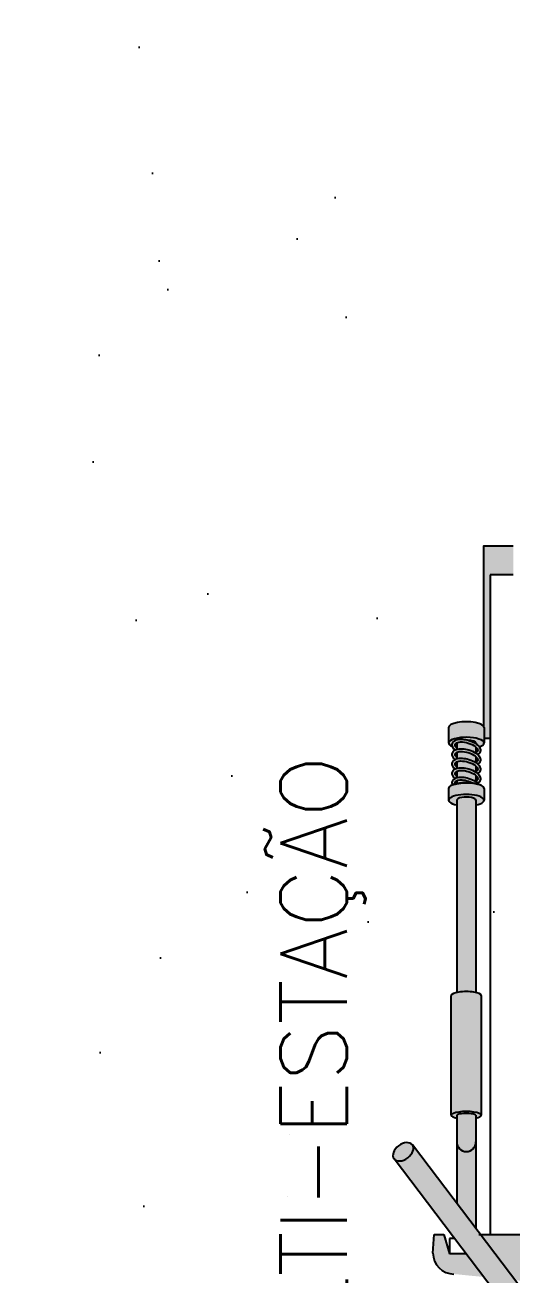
# Model space of a CAD drawing. Header units: inches. Extents: x -55 to 600, y -103 to 167.
# Drawn here: x 192.3 to 192.852, y -6.7 to -5.283 of the extents above; entities that cross this region are included whole.
import ezdxf

# ---------------------------------------------------------------- set-up
doc = ezdxf.new("R2010")
doc.units = ezdxf.units.IN
doc.header["$MEASUREMENT"] = 0
for name, color, linetype in [('AI-Hatch mob', 254, 'Continuous'), ('AI-Hatch piso', 252, 'Continuous'), ('AI-Mob', 2, 'Continuous'), ('AI-Texto acabamento', 1, 'Continuous')]:
    doc.layers.add(name, color=color, linetype=linetype)
doc.styles.add('RS50', font='romans.shx', dxfattribs={"height": 0.1})

# ---------------------------------------------------------------- blocks, each defined once
blk = doc.blocks.new('Multi-Estação')
at = {"layer": 'AI-Hatch mob', "true_color": 0xd3bf96}
h = blk.add_hatch(color=9, dxfattribs=at)
edge = h.paths.add_edge_path()
edge.add_ellipse((-1.3517, 0.4754), major_axis=(0.0079, -0.0104), ratio=0.65569, start_angle=180, end_angle=360, ccw=False)
edge.add_line((-1.3596, 0.4858), (-1.188, 0.616))
edge.add_ellipse((-1.18, 0.6056), major_axis=(0.0079, -0.0104), ratio=0.65569, start_angle=180, end_angle=360)
edge.add_line((-1.1721, 0.5951), (-1.3438, 0.4649))
at = {"layer": 'AI-Hatch mob'}
h = blk.add_hatch(color=254, dxfattribs=at)
edge = h.paths.add_edge_path()
edge.add_ellipse((-1.18, 0.6056), major_axis=(0.0079, -0.0104), ratio=0.65569, start_angle=0, end_angle=360, ccw=False)
at = {"layer": 'AI-Hatch mob', "true_color": 0xd3bf96}
h = blk.add_hatch(color=9, dxfattribs=at)
edge = h.paths.add_edge_path()
edge.add_ellipse((-1.18, 0.6056), major_axis=(0.0079, -0.0104), ratio=0.65569, start_angle=0, end_angle=360, ccw=False)
at = {"layer": 'AI-Hatch mob'}
h = blk.add_hatch(color=254, dxfattribs=at)
h.paths.add_polyline_path([(-1.2738, 0.057), (-1.3285, 0.057), (-1.3256, 0.0283), (-1.2738, -0.0111)])
h.paths.add_polyline_path([(-1.2949, -0.0649), (-1.2738, -0.0634), (-1.2738, -0.0524), (-1.2958, -0.0461), (-1.2958, -0.0272), (-1.322, -0.0073), (-1.3187, -0.0411, 0.414214)])
h.paths.add_polyline_path([(-1.3256, 0.4787), (-1.3285, 0.4499), (-1.2738, 0.4499), (-1.2738, 0.518)])
h.paths.add_polyline_path([(-1.322, 0.5143), (-1.2958, 0.5342), (-1.2958, 0.553), (-1.2738, 0.5594), (-1.2738, 0.5703), (-1.2949, 0.5718, 0.414214), (-1.3187, 0.548)])
at = {"layer": 'AI-Hatch mob', "true_color": 0xe1d8b7}
h = blk.add_hatch(color=254, dxfattribs=at)
edge = h.paths.add_edge_path()
edge.add_ellipse((-0.7811, 0.534), major_axis=(0, -0.0109), ratio=0.32002, start_angle=364.0111, end_angle=540, ccw=False)
edge.add_line((-0.7799, 0.5231), (-0.7809, 0.5231))
edge.add_ellipse((-0.7811, 0.534), major_axis=(0, -0.0109), ratio=0.32002, start_angle=355.9889, end_angle=364.0111, ccw=False)
edge.add_line((-0.7814, 0.5231), (-0.7865, 0.5231))
edge.add_ellipse((-0.7811, 0.534), major_axis=(0, -0.0201), ratio=0.320805, start_angle=302.7748, end_angle=597.1346)
edge.add_line((-0.7865, 0.5449), (-0.7801, 0.5449))
h = blk.add_hatch(color=254, dxfattribs=at)
edge = h.paths.add_edge_path()
edge.add_ellipse((-0.7678, 0.534), major_axis=(0, -0.0201), ratio=0.320805, start_angle=360, end_angle=404.0031)
edge.add_spline(control_points=[(-0.7633, 0.5196), (-0.7628, 0.5217), (-0.7622, 0.5239), (-0.7619, 0.526)], knot_values=[0.023701, 0.023701, 0.023701, 0.023701, 0.030343, 0.030343, 0.030343, 0.030343], degree=3, periodic=0)
edge.add_ellipse((-0.7678, 0.534), major_axis=(0, -0.0201), ratio=0.320805, start_angle=426.6543, end_angle=491.2013)
edge.add_spline(control_points=[(-0.7619, 0.526), (-0.7608, 0.5322), (-0.7611, 0.5387), (-0.7624, 0.5449)], knot_values=[0.004846, 0.004846, 0.004846, 0.004846, 0.023701, 0.023701, 0.023701, 0.023701], degree=3, periodic=0)
edge.add_spline(control_points=[(-0.7629, 0.5472), (-0.7631, 0.5479), (-0.7634, 0.5486), (-0.7636, 0.5493)], knot_values=[0.000269, 0.000269, 0.000269, 0.000269, 0.002447, 0.002447, 0.002447, 0.002447], degree=3, periodic=0)
edge.add_ellipse((-0.7678, 0.534), major_axis=(0, -0.0201), ratio=0.320805, start_angle=499.6356, end_angle=540)
edge.add_line((-0.7678, 0.5541), (-0.7811, 0.5541))
edge.add_ellipse((-0.7811, 0.534), major_axis=(0, -0.0201), ratio=0.320805, start_angle=360, end_angle=540, ccw=False)
edge.add_line((-0.7811, 0.5139), (-0.7678, 0.5139))
h = blk.add_hatch(color=254, dxfattribs=at)
edge = h.paths.add_edge_path()
edge.add_ellipse((-0.6986, -0.0271), major_axis=(0, 0.0201), ratio=0.320805, start_angle=-180, end_angle=-14.6547)
edge.add_ellipse((-0.6986, -0.0271), major_axis=(0, 0.0201), ratio=0.320805, start_angle=-14.6547, end_angle=0)
edge.add_line((-0.6986, -0.007), (-0.7162, -0.007))
edge.add_ellipse((-0.7162, -0.0271), major_axis=(0, 0.0201), ratio=0.320805, start_angle=-180, end_angle=0, ccw=False)
edge.add_line((-0.7162, -0.0471), (-0.6986, -0.0471))
edge = h.paths.add_edge_path()
edge.add_ellipse((-0.7678, -0.027), major_axis=(0, 0.0201), ratio=0.320805, start_angle=-180, end_angle=-136.1432)
edge.add_ellipse((-0.7678, -0.027), major_axis=(0, 0.0201), ratio=0.320805, start_angle=-136.1432, end_angle=-113.4549)
edge.add_ellipse((-0.7678, -0.027), major_axis=(0, 0.0201), ratio=0.320805, start_angle=-113.4549, end_angle=-57.2252)
edge.add_ellipse((-0.7678, -0.027), major_axis=(0, 0.0201), ratio=0.320805, start_angle=-57.2252, end_angle=-51.2269)
edge.add_ellipse((-0.7678, -0.027), major_axis=(0, 0.0201), ratio=0.320805, start_angle=-51.2269, end_angle=-39.3492)
edge.add_ellipse((-0.7678, -0.027), major_axis=(0, 0.0201), ratio=0.320805, start_angle=-39.3492, end_angle=0)
edge.add_line((-0.7678, -0.007), (-0.7811, -0.007))
edge.add_ellipse((-0.7811, -0.027), major_axis=(0, 0.0201), ratio=0.320805, start_angle=-180, end_angle=0, ccw=False)
edge.add_line((-0.7811, -0.0471), (-0.7678, -0.0471))
edge = h.paths.add_edge_path()
edge.add_ellipse((-0.6986, 0.534), major_axis=(0, -0.0201), ratio=0.320805, start_angle=360, end_angle=374.6547)
edge.add_ellipse((-0.6986, 0.534), major_axis=(0, -0.0201), ratio=0.320805, start_angle=374.6547, end_angle=540)
edge.add_line((-0.6986, 0.5541), (-0.7162, 0.5541))
edge.add_ellipse((-0.7162, 0.534), major_axis=(0, -0.0201), ratio=0.320805, start_angle=360, end_angle=540, ccw=False)
edge.add_line((-0.7162, 0.5139), (-0.6986, 0.5139))
h = blk.add_hatch(color=254, dxfattribs=at)
edge = h.paths.add_edge_path()
edge.add_ellipse((-0.7162, 0.534), major_axis=(0, -0.0201), ratio=0.320805, start_angle=360, end_angle=540)
edge.add_ellipse((-0.7162, 0.534), major_axis=(0, -0.0201), ratio=0.320805, start_angle=540, end_angle=578.7621)
edge.add_spline(control_points=[(-0.7203, 0.5497), (-0.7196, 0.5499), (-0.7189, 0.55), (-0.7177, 0.5499), (-0.7173, 0.5499), (-0.7169, 0.5497), (-0.7159, 0.5494), (-0.7149, 0.5488), (-0.7135, 0.5472), (-0.7131, 0.5463), (-0.712, 0.5434), (-0.7118, 0.5412), (-0.712, 0.5369), (-0.7123, 0.535), (-0.7128, 0.5331)], knot_values=[6.014335, 6.014335, 6.014335, 6.014335, 6.188072, 6.188072, 6.283185, 6.283185, 6.283185, 6.545081, 6.545081, 6.806977, 6.806977, 7.345879, 7.345879, 7.751954, 7.751954, 7.751954, 7.751954], degree=3, periodic=0)
edge.add_ellipse((-0.7162, 0.534), major_axis=(0, 0.0109), ratio=0.32002, start_angle=-177.164, end_angle=-94.9799, ccw=False)
edge.add_line((-0.7161, 0.5231), (-0.7169, 0.5231))
edge.add_spline(control_points=[(-0.7169, 0.5231), (-0.7179, 0.5217), (-0.719, 0.5204), (-0.7204, 0.5194), (-0.7205, 0.5194), (-0.7206, 0.5193)], knot_values=[8.523158, 8.523158, 8.523158, 8.523158, 8.931275, 8.931275, 8.966939, 8.966939, 8.966939, 8.966939], degree=3, periodic=0)
edge.add_ellipse((-0.7162, 0.534), major_axis=(0, -0.0201), ratio=0.320805, start_angle=317.228, end_angle=360)
h = blk.add_hatch(color=254, dxfattribs=at)
h.paths.add_polyline_path([(-1.1688, -0.0162, 1), (-1.1688, -0.0379), (-1.2384, -0.0379), (-1.267, -0.0162)])
h.paths.add_polyline_path([(-1.2384, 0.5449), (-1.267, 0.5231), (-1.1688, 0.5231, -1), (-1.1688, 0.5449)])
h = blk.add_hatch(color=254, dxfattribs=at)
edge = h.paths.add_edge_path()
edge.add_arc((-1.1688, -0.0271), 0.0109, 90, 270)
edge.add_line((-1.1688, -0.0379), (-1.1386, -0.0379))
edge.add_ellipse((-1.1386, -0.0271), major_axis=(0, 0.0109), ratio=0.196151, start_angle=180, end_angle=360)
edge.add_line((-1.1386, -0.0162), (-1.1688, -0.0162))
edge = h.paths.add_edge_path()
edge.add_ellipse((-1.1386, 0.534), major_axis=(0, -0.0109), ratio=0.196151, start_angle=0, end_angle=180)
edge.add_line((-1.1386, 0.5449), (-1.1688, 0.5449))
edge.add_arc((-1.1688, 0.534), 0.0109, 90, 269.3755)
edge.add_arc((-1.1688, 0.534), 0.0109, 269.3755, 270)
edge.add_line((-1.1688, 0.5231), (-1.1386, 0.5231))
h = blk.add_hatch(color=254, dxfattribs=at)
edge = h.paths.add_edge_path()
edge.add_ellipse((-1.1386, 0.534), major_axis=(0, 0.017), ratio=0.254291, start_angle=180, end_angle=360)
edge.add_ellipse((-1.1386, 0.534), major_axis=(0, 0.017), ratio=0.254291, start_angle=0, end_angle=50.2082)
edge.add_line((-1.1419, 0.5449), (-1.1386, 0.5449))
edge.add_ellipse((-1.1386, 0.534), major_axis=(0, 0.0109), ratio=0.196151, start_angle=180, end_angle=360, ccw=False)
edge.add_line((-1.1386, 0.5231), (-1.1419, 0.5231))
edge.add_ellipse((-1.1386, 0.534), major_axis=(0, 0.017), ratio=0.254291, start_angle=129.7918, end_angle=180)
h = blk.add_hatch(color=254, dxfattribs=at)
edge = h.paths.add_edge_path()
edge.add_ellipse((-1.0026, 0.534), major_axis=(0, 0.017), ratio=0.254291, start_angle=180, end_angle=230.2082)
edge.add_ellipse((-1.0026, 0.534), major_axis=(0, 0.017), ratio=0.254291, start_angle=230.2082, end_angle=309.7918)
edge.add_ellipse((-1.0026, 0.534), major_axis=(0, 0.017), ratio=0.254291, start_angle=309.7918, end_angle=360)
edge.add_line((-1.0026, 0.551), (-1.1386, 0.551))
edge.add_ellipse((-1.1386, 0.534), major_axis=(0, 0.017), ratio=0.254291, start_angle=180, end_angle=360, ccw=False)
edge.add_line((-1.1386, 0.517), (-1.0026, 0.517))
h = blk.add_hatch(color=254, dxfattribs=at)
edge = h.paths.add_edge_path()
edge.add_ellipse((-1.0026, 0.534), major_axis=(0, -0.017), ratio=0.254291, start_angle=50.2082, end_angle=129.7918, ccw=False)
edge.add_line((-0.9993, 0.5231), (-0.7809, 0.5231))
edge.add_ellipse((-0.7811, 0.534), major_axis=(0, -0.0109), ratio=0.32002, start_angle=364.0111, end_angle=540)
edge.add_line((-0.7811, 0.5449), (-0.9993, 0.5449))
at = {"layer": 'AI-Hatch mob', "true_color": 0xd3bf96}
h = blk.add_hatch(color=9, dxfattribs=at)
edge = h.paths.add_edge_path()
edge.add_spline(control_points=[(-0.76, 0.5231), (-0.76, 0.5232), (-0.76, 0.5232), (-0.7585, 0.5254), (-0.7572, 0.5282), (-0.7558, 0.5329), (-0.7555, 0.5347), (-0.7552, 0.5364)], knot_values=[7.514942, 7.514942, 7.514942, 7.514942, 7.520738, 7.520738, 8.153318, 8.153318, 8.523158, 8.523158, 8.523158, 8.523158], degree=3, periodic=0)
edge.add_spline(control_points=[(-0.7552, 0.5364), (-0.7551, 0.5372), (-0.7551, 0.538), (-0.7549, 0.541), (-0.7551, 0.543), (-0.7556, 0.5449)], knot_values=[6.849217, 6.849217, 6.849217, 6.849217, 7.01828, 7.01828, 7.514942, 7.514942, 7.514942, 7.514942], degree=3, periodic=0)
edge.add_spline(control_points=[(-0.7556, 0.5449), (-0.756, 0.546), (-0.7566, 0.5472), (-0.7574, 0.548)], knot_values=[0.027451, 0.027451, 0.027451, 0.027451, 0.03087, 0.03087, 0.03087, 0.03087], degree=3, periodic=0)
edge.add_spline(control_points=[(-0.7574, 0.548), (-0.7577, 0.5484), (-0.7581, 0.5488), (-0.7586, 0.5491)], knot_values=[6.407563, 6.407563, 6.407563, 6.407563, 6.539628, 6.539628, 6.539628, 6.539628], degree=3, periodic=0)
edge.add_spline(control_points=[(-0.7586, 0.5491), (-0.7587, 0.5491), (-0.7601, 0.5499), (-0.7619, 0.5497), (-0.7637, 0.5495)], knot_values=[0.03255, 0.03255, 0.03255, 0.03255, 0.032767, 0.037696, 0.037696, 0.037696, 0.037696], degree=3, periodic=0)
edge.add_spline(control_points=[(-0.7637, 0.5495), (-0.7637, 0.5495), (-0.7636, 0.5494), (-0.7636, 0.5493)], knot_values=[0, 0, 0, 0, 0.000269, 0.000269, 0.000269, 0.000269], degree=3, periodic=0)
edge.add_ellipse((-0.7678, 0.534), major_axis=(0, -0.0201), ratio=0.320805, start_angle=491.2013, end_angle=499.6356, ccw=False)
edge.add_spline(control_points=[(-0.7629, 0.5472), (-0.7629, 0.547), (-0.7628, 0.5468), (-0.7628, 0.5466)], knot_values=[0.002447, 0.002447, 0.002447, 0.002447, 0.003097, 0.003097, 0.003097, 0.003097], degree=3, periodic=0)
edge.add_ellipse((-0.7645, 0.534), major_axis=(0.0036, 0.0128), ratio=0.415572, start_angle=-25.4024, end_angle=18.4625, ccw=False)
edge.add_ellipse((-0.7645, 0.534), major_axis=(0.0036, 0.0128), ratio=0.415572, start_angle=-67.1825, end_angle=-25.4024, ccw=False)
edge.add_spline(control_points=[(-0.7582, 0.5376), (-0.7584, 0.5348), (-0.7591, 0.5325), (-0.7598, 0.5304)], knot_values=[0.005216, 0.005216, 0.005216, 0.005216, 0.012075, 0.012075, 0.012075, 0.012075], degree=3, periodic=0)
edge.add_ellipse((-0.7645, 0.534), major_axis=(0.0036, 0.0128), ratio=0.415572, start_angle=-121.3127, end_angle=-99.1972, ccw=False)
edge.add_ellipse((-0.7678, 0.534), major_axis=(0, -0.0201), ratio=0.320805, start_angle=404.0031, end_angle=426.6543, ccw=False)
edge.add_spline(control_points=[(-0.7633, 0.5196), (-0.7622, 0.5207), (-0.761, 0.5219), (-0.76, 0.5231)], knot_values=[0, 0, 0, 0, 0.004837, 0.004837, 0.004837, 0.004837], degree=3, periodic=0)
at = {"layer": 'AI-Hatch mob', "true_color": 0xe1d8b7}
h = blk.add_hatch(color=254, dxfattribs=at)
edge = h.paths.add_edge_path()
edge.add_spline(control_points=[(-0.7202, 0.5193), (-0.7201, 0.5194), (-0.72, 0.5194), (-0.7186, 0.5204), (-0.7175, 0.5217), (-0.7165, 0.5231)], knot_values=[8.523158, 8.523158, 8.523158, 8.523158, 8.558821, 8.558821, 8.966939, 8.966939, 8.966939, 8.966939], degree=3, periodic=0)
edge.add_spline(control_points=[(-0.7165, 0.5231), (-0.7165, 0.5232), (-0.7165, 0.5232), (-0.715, 0.5254), (-0.7137, 0.5282), (-0.7127, 0.5318), (-0.7125, 0.5324), (-0.7124, 0.5331)], knot_values=[7.751954, 7.751954, 7.751954, 7.751954, 7.75775, 7.75775, 8.39033, 8.39033, 8.523158, 8.523158, 8.523158, 8.523158], degree=3, periodic=0)
edge.add_spline(control_points=[(-0.7124, 0.5331), (-0.7119, 0.535), (-0.7116, 0.5369), (-0.7114, 0.5412), (-0.7116, 0.5434), (-0.7127, 0.5463), (-0.7131, 0.5472), (-0.7145, 0.5488), (-0.7155, 0.5494), (-0.7165, 0.5497), (-0.7169, 0.5499), (-0.7174, 0.5499), (-0.7185, 0.55), (-0.7192, 0.5499), (-0.7199, 0.5497)], knot_values=[6.014335, 6.014335, 6.014335, 6.014335, 6.420409, 6.420409, 6.959311, 6.959311, 7.221207, 7.221207, 7.483103, 7.483103, 7.483103, 7.578217, 7.578217, 7.751954, 7.751954, 7.751954, 7.751954], degree=3, periodic=0)
edge.add_spline(control_points=[(-0.7199, 0.5497), (-0.7204, 0.5495), (-0.7208, 0.5493), (-0.7222, 0.5485), (-0.7231, 0.5478), (-0.7238, 0.547)], knot_values=[5.59904, 5.59904, 5.59904, 5.59904, 5.730056, 5.730056, 6.014335, 6.014335, 6.014335, 6.014335], degree=3, periodic=0)
edge.add_spline(control_points=[(-0.7238, 0.547), (-0.7235, 0.5464), (-0.7233, 0.5459), (-0.7224, 0.5434), (-0.7222, 0.5412), (-0.7224, 0.5363), (-0.7229, 0.5337), (-0.7245, 0.5282), (-0.7258, 0.5254), (-0.7273, 0.5232), (-0.7273, 0.5232), (-0.7273, 0.5231)], knot_values=[6.654058, 6.654058, 6.654058, 6.654058, 6.806977, 6.806977, 7.345879, 7.345879, 7.884782, 7.884782, 8.517361, 8.517361, 8.523158, 8.523158, 8.523158, 8.523158], degree=3, periodic=0)
edge.add_line((-0.7273, 0.5231), (-0.7205, 0.5231))
edge.add_ellipse((-0.721, 0.534), major_axis=(0.0036, 0.0128), ratio=0.415572, start_angle=-146.3846, end_angle=-140.6521, ccw=False)
edge.add_ellipse((-0.721, 0.534), major_axis=(0.0036, 0.0128), ratio=0.415572, start_angle=-205.8873, end_angle=-146.3846, ccw=False)
edge.add_line((-0.7266, 0.5231), (-0.7273, 0.5231))
edge.add_spline(control_points=[(-0.7273, 0.5231), (-0.7278, 0.5224), (-0.7284, 0.5216), (-0.729, 0.521)], knot_values=[8.523158, 8.523158, 8.523158, 8.523158, 8.740843, 8.740843, 8.740843, 8.740843], degree=3, periodic=0)
edge.add_spline(control_points=[(-0.729, 0.521), (-0.7286, 0.5203), (-0.7281, 0.5197), (-0.7264, 0.5184), (-0.7248, 0.5179), (-0.7222, 0.5182), (-0.7212, 0.5186), (-0.7202, 0.5193)], knot_values=[8.966939, 8.966939, 8.966939, 8.966939, 9.166702, 9.166702, 9.499224, 9.499224, 9.796083, 9.796083, 9.796083, 9.796083], degree=3, periodic=0)
edge = h.paths.add_edge_path(flags=16)
edge.add_ellipse((-0.7158, 0.534), major_axis=(0, 0.0109), ratio=0.32002, start_angle=2.836, end_angle=4.0111)
edge.add_ellipse((-0.7158, 0.534), major_axis=(0, 0.0109), ratio=0.32002, start_angle=-2.836, end_angle=2.836)
edge.add_line((-0.716, 0.5449), (-0.716, 0.5449))
edge = h.paths.add_edge_path(flags=17)
edge.add_ellipse((-0.7158, 0.534), major_axis=(0, 0.0109), ratio=0.32002, start_angle=-177.164, end_angle=-94.9799)
edge.add_spline(control_points=[(-0.7124, 0.5331), (-0.7125, 0.5324), (-0.7127, 0.5318), (-0.7137, 0.5282), (-0.715, 0.5254), (-0.7165, 0.5232), (-0.7165, 0.5232), (-0.7165, 0.5231)], knot_values=[7.751954, 7.751954, 7.751954, 7.751954, 7.884782, 7.884782, 8.517361, 8.517361, 8.523158, 8.523158, 8.523158, 8.523158], degree=3, periodic=0)
edge.add_line((-0.7165, 0.5231), (-0.7157, 0.5231))
edge = h.paths.add_edge_path()
edge.add_ellipse((-0.7318, 0.534), major_axis=(0.0036, 0.0128), ratio=0.415572, start_angle=-140.6521, end_angle=-25.4024)
edge.add_line((-0.7262, 0.5449), (-0.7337, 0.5449))
edge.add_spline(control_points=[(-0.7337, 0.5449), (-0.7331, 0.543), (-0.733, 0.541), (-0.7332, 0.5363), (-0.7337, 0.5337), (-0.7353, 0.5282), (-0.7365, 0.5254), (-0.7381, 0.5232), (-0.7381, 0.5232), (-0.7381, 0.5231)], knot_values=[6.849217, 6.849217, 6.849217, 6.849217, 7.345879, 7.345879, 7.884782, 7.884782, 8.517361, 8.517361, 8.523158, 8.523158, 8.523158, 8.523158], degree=3, periodic=0)
edge.add_line((-0.7381, 0.5231), (-0.7312, 0.5231))
edge = h.paths.add_edge_path()
edge.add_ellipse((-0.7426, 0.534), major_axis=(0.0036, 0.0128), ratio=0.415572, start_angle=-140.6521, end_angle=-25.4024)
edge.add_line((-0.737, 0.5449), (-0.7445, 0.5449))
edge.add_spline(control_points=[(-0.7445, 0.5449), (-0.7439, 0.543), (-0.7437, 0.541), (-0.744, 0.5363), (-0.7444, 0.5337), (-0.7461, 0.5282), (-0.7473, 0.5254), (-0.7488, 0.5232), (-0.7489, 0.5232), (-0.7489, 0.5231)], knot_values=[6.849217, 6.849217, 6.849217, 6.849217, 7.345879, 7.345879, 7.884782, 7.884782, 8.517361, 8.517361, 8.523158, 8.523158, 8.523158, 8.523158], degree=3, periodic=0)
edge.add_line((-0.7489, 0.5231), (-0.742, 0.5231))
edge = h.paths.add_edge_path()
edge.add_ellipse((-0.7533, 0.534), major_axis=(0.0036, 0.0128), ratio=0.415572, start_angle=-140.6521, end_angle=-25.4024)
edge.add_line((-0.7478, 0.5449), (-0.7553, 0.5449))
edge.add_spline(control_points=[(-0.7553, 0.5449), (-0.7547, 0.543), (-0.7545, 0.541), (-0.7547, 0.5363), (-0.7552, 0.5337), (-0.7568, 0.5282), (-0.7581, 0.5254), (-0.7596, 0.5232), (-0.7596, 0.5232), (-0.7596, 0.5231)], knot_values=[6.849217, 6.849217, 6.849217, 6.849217, 7.345879, 7.345879, 7.884782, 7.884782, 8.517361, 8.517361, 8.523158, 8.523158, 8.523158, 8.523158], degree=3, periodic=0)
edge.add_line((-0.7596, 0.5231), (-0.7528, 0.5231))
edge = h.paths.add_edge_path()
edge.add_ellipse((-0.7641, 0.534), major_axis=(0.0036, 0.0128), ratio=0.415572, start_angle=-121.3603, end_angle=-25.4024)
edge.add_line((-0.7586, 0.5449), (-0.762, 0.5449))
edge.add_ellipse((-0.7674, 0.534), major_axis=(0, 0.0201), ratio=0.320805, start_angle=-113.4549, end_angle=-57.2252, ccw=False)
at = {"layer": 'AI-Hatch mob', "true_color": 0xd3bf96}
h = blk.add_hatch(color=9, dxfattribs=at)
edge = h.paths.add_edge_path()
edge.add_spline(control_points=[(-0.7493, 0.5231), (-0.7492, 0.5232), (-0.7492, 0.5232), (-0.7477, 0.5254), (-0.7465, 0.5282), (-0.7448, 0.5337), (-0.7444, 0.5363), (-0.7441, 0.541), (-0.7443, 0.543), (-0.7449, 0.5449)], knot_values=[6.849217, 6.849217, 6.849217, 6.849217, 6.855014, 6.855014, 7.487593, 7.487593, 8.026496, 8.026496, 8.523158, 8.523158, 8.523158, 8.523158], degree=3, periodic=0)
edge.add_spline(control_points=[(-0.7449, 0.5449), (-0.7449, 0.545), (-0.745, 0.5452), (-0.7452, 0.5459), (-0.7455, 0.5464), (-0.7458, 0.547)], knot_values=[6.654058, 6.654058, 6.654058, 6.654058, 6.696298, 6.696298, 6.849217, 6.849217, 6.849217, 6.849217], degree=3, periodic=0)
edge.add_spline(control_points=[(-0.7458, 0.547), (-0.746, 0.5473), (-0.7462, 0.5477), (-0.7472, 0.5488), (-0.7482, 0.5494), (-0.7493, 0.5497), (-0.7497, 0.5499), (-0.7501, 0.5499), (-0.7518, 0.55), (-0.753, 0.5496), (-0.7549, 0.5485), (-0.7558, 0.5478), (-0.7566, 0.547)], knot_values=[5.59904, 5.59904, 5.59904, 5.59904, 5.708017, 5.708017, 5.969913, 5.969913, 5.969913, 6.065027, 6.065027, 6.369779, 6.369779, 6.654058, 6.654058, 6.654058, 6.654058], degree=3, periodic=0)
edge.add_spline(control_points=[(-0.7566, 0.547), (-0.7562, 0.5464), (-0.756, 0.5459), (-0.7557, 0.5452), (-0.7557, 0.545), (-0.7556, 0.5449)], knot_values=[6.654058, 6.654058, 6.654058, 6.654058, 6.806977, 6.806977, 6.849217, 6.849217, 6.849217, 6.849217], degree=3, periodic=0)
edge.add_line((-0.7556, 0.5449), (-0.7542, 0.5449))
edge.add_ellipse((-0.7537, 0.534), major_axis=(0.0036, 0.0128), ratio=0.415572, start_angle=-25.4024, end_angle=38.863, ccw=False)
edge.add_ellipse((-0.7537, 0.534), major_axis=(0.0036, 0.0128), ratio=0.415572, start_angle=-140.6521, end_angle=-25.4024, ccw=False)
edge.add_ellipse((-0.7537, 0.534), major_axis=(0.0036, 0.0128), ratio=0.415572, start_angle=-205.8873, end_angle=-140.6521, ccw=False)
edge.add_line((-0.7593, 0.5231), (-0.76, 0.5231))
edge.add_spline(control_points=[(-0.76, 0.5231), (-0.7606, 0.5224), (-0.7611, 0.5216), (-0.7617, 0.521)], knot_values=[8.523158, 8.523158, 8.523158, 8.523158, 8.740843, 8.740843, 8.740843, 8.740843], degree=3, periodic=0)
edge.add_spline(control_points=[(-0.7617, 0.521), (-0.7613, 0.5203), (-0.7608, 0.5197), (-0.7591, 0.5184), (-0.7576, 0.5179), (-0.7548, 0.5182), (-0.7536, 0.5188), (-0.752, 0.5199), (-0.7514, 0.5204), (-0.7509, 0.521)], knot_values=[8.740843, 8.740843, 8.740843, 8.740843, 8.940606, 8.940606, 9.273129, 9.273129, 9.605651, 9.605651, 9.796083, 9.796083, 9.796083, 9.796083], degree=3, periodic=0)
edge.add_spline(control_points=[(-0.7509, 0.521), (-0.7503, 0.5216), (-0.7498, 0.5224), (-0.7493, 0.5231)], knot_values=[8.523158, 8.523158, 8.523158, 8.523158, 8.740843, 8.740843, 8.740843, 8.740843], degree=3, periodic=0)
h = blk.add_hatch(color=9, dxfattribs=at)
edge = h.paths.add_edge_path()
edge.add_spline(control_points=[(-0.7385, 0.5231), (-0.7385, 0.5232), (-0.7385, 0.5232), (-0.7369, 0.5254), (-0.7357, 0.5282), (-0.7341, 0.5337), (-0.7336, 0.5363), (-0.7334, 0.541), (-0.7335, 0.543), (-0.7341, 0.5449)], knot_values=[6.849217, 6.849217, 6.849217, 6.849217, 6.855014, 6.855014, 7.487593, 7.487593, 8.026496, 8.026496, 8.523158, 8.523158, 8.523158, 8.523158], degree=3, periodic=0)
edge.add_spline(control_points=[(-0.7341, 0.5449), (-0.7341, 0.545), (-0.7342, 0.5452), (-0.7345, 0.5459), (-0.7347, 0.5464), (-0.735, 0.547)], knot_values=[6.654058, 6.654058, 6.654058, 6.654058, 6.696298, 6.696298, 6.849217, 6.849217, 6.849217, 6.849217], degree=3, periodic=0)
edge.add_spline(control_points=[(-0.735, 0.547), (-0.7352, 0.5473), (-0.7355, 0.5477), (-0.7365, 0.5488), (-0.7374, 0.5494), (-0.7385, 0.5497), (-0.7389, 0.5499), (-0.7393, 0.5499), (-0.741, 0.55), (-0.7422, 0.5496), (-0.7442, 0.5485), (-0.745, 0.5478), (-0.7458, 0.547)], knot_values=[5.59904, 5.59904, 5.59904, 5.59904, 5.708017, 5.708017, 5.969913, 5.969913, 5.969913, 6.065027, 6.065027, 6.369779, 6.369779, 6.654058, 6.654058, 6.654058, 6.654058], degree=3, periodic=0)
edge.add_spline(control_points=[(-0.7458, 0.547), (-0.7455, 0.5464), (-0.7452, 0.5459), (-0.745, 0.5452), (-0.7449, 0.545), (-0.7449, 0.5449)], knot_values=[6.654058, 6.654058, 6.654058, 6.654058, 6.806977, 6.806977, 6.849217, 6.849217, 6.849217, 6.849217], degree=3, periodic=0)
edge.add_line((-0.7449, 0.5449), (-0.7435, 0.5449))
edge.add_ellipse((-0.743, 0.534), major_axis=(0.0036, 0.0128), ratio=0.415572, start_angle=-25.4024, end_angle=38.863, ccw=False)
edge.add_ellipse((-0.743, 0.534), major_axis=(0.0036, 0.0128), ratio=0.415572, start_angle=-140.6521, end_angle=-25.4024, ccw=False)
edge.add_ellipse((-0.743, 0.534), major_axis=(0.0036, 0.0128), ratio=0.415572, start_angle=-205.8873, end_angle=-140.6521, ccw=False)
edge.add_line((-0.7486, 0.5231), (-0.7493, 0.5231))
edge.add_spline(control_points=[(-0.7493, 0.5231), (-0.7498, 0.5224), (-0.7503, 0.5216), (-0.7509, 0.521)], knot_values=[8.523158, 8.523158, 8.523158, 8.523158, 8.740843, 8.740843, 8.740843, 8.740843], degree=3, periodic=0)
edge.add_spline(control_points=[(-0.7509, 0.521), (-0.7505, 0.5203), (-0.75, 0.5197), (-0.7483, 0.5184), (-0.7468, 0.5179), (-0.744, 0.5182), (-0.7428, 0.5188), (-0.7412, 0.5199), (-0.7407, 0.5204), (-0.7402, 0.521)], knot_values=[8.740843, 8.740843, 8.740843, 8.740843, 8.940606, 8.940606, 9.273129, 9.273129, 9.605651, 9.605651, 9.796083, 9.796083, 9.796083, 9.796083], degree=3, periodic=0)
edge.add_spline(control_points=[(-0.7402, 0.521), (-0.7396, 0.5216), (-0.739, 0.5224), (-0.7385, 0.5231)], knot_values=[8.523158, 8.523158, 8.523158, 8.523158, 8.740843, 8.740843, 8.740843, 8.740843], degree=3, periodic=0)
h = blk.add_hatch(color=9, dxfattribs=at)
edge = h.paths.add_edge_path()
edge.add_spline(control_points=[(-0.7277, 0.5231), (-0.7277, 0.5232), (-0.7277, 0.5232), (-0.7262, 0.5254), (-0.7249, 0.5282), (-0.7233, 0.5337), (-0.7228, 0.5363), (-0.7226, 0.541), (-0.7227, 0.543), (-0.7233, 0.5449)], knot_values=[6.849217, 6.849217, 6.849217, 6.849217, 6.855014, 6.855014, 7.487593, 7.487593, 8.026496, 8.026496, 8.523158, 8.523158, 8.523158, 8.523158], degree=3, periodic=0)
edge.add_spline(control_points=[(-0.7233, 0.5449), (-0.7234, 0.545), (-0.7234, 0.5452), (-0.7237, 0.5459), (-0.7239, 0.5464), (-0.7242, 0.547)], knot_values=[6.654058, 6.654058, 6.654058, 6.654058, 6.696298, 6.696298, 6.849217, 6.849217, 6.849217, 6.849217], degree=3, periodic=0)
edge.add_spline(control_points=[(-0.7242, 0.547), (-0.7244, 0.5473), (-0.7247, 0.5477), (-0.7257, 0.5488), (-0.7266, 0.5494), (-0.7277, 0.5497), (-0.7281, 0.5499), (-0.7285, 0.5499), (-0.7302, 0.55), (-0.7314, 0.5496), (-0.7334, 0.5485), (-0.7342, 0.5478), (-0.735, 0.547)], knot_values=[5.59904, 5.59904, 5.59904, 5.59904, 5.708017, 5.708017, 5.969913, 5.969913, 5.969913, 6.065027, 6.065027, 6.369779, 6.369779, 6.654058, 6.654058, 6.654058, 6.654058], degree=3, periodic=0)
edge.add_spline(control_points=[(-0.735, 0.547), (-0.7347, 0.5464), (-0.7345, 0.5459), (-0.7342, 0.5452), (-0.7341, 0.545), (-0.7341, 0.5449)], knot_values=[6.654058, 6.654058, 6.654058, 6.654058, 6.806977, 6.806977, 6.849217, 6.849217, 6.849217, 6.849217], degree=3, periodic=0)
edge.add_line((-0.7341, 0.5449), (-0.7327, 0.5449))
edge.add_ellipse((-0.7322, 0.534), major_axis=(0.0036, 0.0128), ratio=0.415572, start_angle=-25.4024, end_angle=38.863, ccw=False)
edge.add_ellipse((-0.7322, 0.534), major_axis=(0.0036, 0.0128), ratio=0.415572, start_angle=-140.6521, end_angle=-25.4024, ccw=False)
edge.add_ellipse((-0.7322, 0.534), major_axis=(0.0036, 0.0128), ratio=0.415572, start_angle=-205.8873, end_angle=-140.6521, ccw=False)
edge.add_line((-0.7378, 0.5231), (-0.7385, 0.5231))
edge.add_spline(control_points=[(-0.7385, 0.5231), (-0.739, 0.5224), (-0.7396, 0.5216), (-0.7402, 0.521)], knot_values=[8.523158, 8.523158, 8.523158, 8.523158, 8.740843, 8.740843, 8.740843, 8.740843], degree=3, periodic=0)
edge.add_spline(control_points=[(-0.7402, 0.521), (-0.7398, 0.5203), (-0.7393, 0.5197), (-0.7375, 0.5184), (-0.736, 0.5179), (-0.7333, 0.5182), (-0.7321, 0.5188), (-0.7304, 0.5199), (-0.7299, 0.5204), (-0.7294, 0.521)], knot_values=[8.740843, 8.740843, 8.740843, 8.740843, 8.940606, 8.940606, 9.273129, 9.273129, 9.605651, 9.605651, 9.796083, 9.796083, 9.796083, 9.796083], degree=3, periodic=0)
edge.add_spline(control_points=[(-0.7294, 0.521), (-0.7288, 0.5216), (-0.7282, 0.5224), (-0.7277, 0.5231)], knot_values=[8.523158, 8.523158, 8.523158, 8.523158, 8.740843, 8.740843, 8.740843, 8.740843], degree=3, periodic=0)
at = {"layer": 'AI-Hatch mob', "true_color": 0xe1d8b7}
h = blk.add_hatch(color=254, dxfattribs=at)
edge = h.paths.add_edge_path()
edge.add_spline(control_points=[(-0.7169, 0.5231), (-0.7169, 0.5232), (-0.7169, 0.5232), (-0.7154, 0.5254), (-0.7141, 0.5282), (-0.7131, 0.5318), (-0.7129, 0.5324), (-0.7128, 0.5331)], knot_values=[7.751954, 7.751954, 7.751954, 7.751954, 7.75775, 7.75775, 8.39033, 8.39033, 8.523158, 8.523158, 8.523158, 8.523158], degree=3, periodic=0)
edge.add_spline(control_points=[(-0.7128, 0.5331), (-0.7123, 0.535), (-0.712, 0.5369), (-0.7118, 0.5412), (-0.712, 0.5434), (-0.7131, 0.5463), (-0.7135, 0.5472), (-0.7149, 0.5488), (-0.7159, 0.5494), (-0.7169, 0.5497), (-0.7173, 0.5499), (-0.7177, 0.5499), (-0.7189, 0.55), (-0.7196, 0.5499), (-0.7203, 0.5497)], knot_values=[6.014335, 6.014335, 6.014335, 6.014335, 6.420409, 6.420409, 6.959311, 6.959311, 7.221207, 7.221207, 7.483103, 7.483103, 7.483103, 7.578217, 7.578217, 7.751954, 7.751954, 7.751954, 7.751954], degree=3, periodic=0)
edge.add_spline(control_points=[(-0.7203, 0.5497), (-0.7208, 0.5495), (-0.7212, 0.5493), (-0.7226, 0.5485), (-0.7235, 0.5478), (-0.7242, 0.547)], knot_values=[5.59904, 5.59904, 5.59904, 5.59904, 5.730056, 5.730056, 6.014335, 6.014335, 6.014335, 6.014335], degree=3, periodic=0)
edge.add_spline(control_points=[(-0.7242, 0.547), (-0.7239, 0.5464), (-0.7237, 0.5459), (-0.7234, 0.5452), (-0.7234, 0.545), (-0.7233, 0.5449)], knot_values=[6.654058, 6.654058, 6.654058, 6.654058, 6.806977, 6.806977, 6.849217, 6.849217, 6.849217, 6.849217], degree=3, periodic=0)
edge.add_line((-0.7233, 0.5449), (-0.7219, 0.5449))
edge.add_ellipse((-0.7214, 0.534), major_axis=(0.0036, 0.0128), ratio=0.415572, start_angle=35.6008, end_angle=38.863, ccw=False)
edge.add_ellipse((-0.7214, 0.534), major_axis=(0.0036, 0.0128), ratio=0.415572, start_angle=-25.8823, end_angle=35.6008, ccw=False)
edge.add_ellipse((-0.7214, 0.534), major_axis=(0.0036, 0.0128), ratio=0.415572, start_angle=-140.6521, end_angle=-25.8823, ccw=False)
edge.add_ellipse((-0.7214, 0.534), major_axis=(0.0036, 0.0128), ratio=0.415572, start_angle=-146.3846, end_angle=-140.6521, ccw=False)
edge.add_ellipse((-0.7214, 0.534), major_axis=(0.0036, 0.0128), ratio=0.415572, start_angle=-205.8873, end_angle=-146.3846, ccw=False)
edge.add_line((-0.727, 0.5231), (-0.7277, 0.5231))
edge.add_spline(control_points=[(-0.7277, 0.5231), (-0.7282, 0.5224), (-0.7288, 0.5216), (-0.7294, 0.521)], knot_values=[8.523158, 8.523158, 8.523158, 8.523158, 8.740843, 8.740843, 8.740843, 8.740843], degree=3, periodic=0)
edge.add_spline(control_points=[(-0.7294, 0.521), (-0.729, 0.5203), (-0.7285, 0.5197), (-0.7268, 0.5184), (-0.7252, 0.5179), (-0.7226, 0.5182), (-0.7215, 0.5186), (-0.7206, 0.5193)], knot_values=[8.966939, 8.966939, 8.966939, 8.966939, 9.166702, 9.166702, 9.499224, 9.499224, 9.796083, 9.796083, 9.796083, 9.796083], degree=3, periodic=0)
edge.add_spline(control_points=[(-0.7206, 0.5193), (-0.7205, 0.5194), (-0.7204, 0.5194), (-0.719, 0.5204), (-0.7179, 0.5217), (-0.7169, 0.5231)], knot_values=[8.523158, 8.523158, 8.523158, 8.523158, 8.558821, 8.558821, 8.966939, 8.966939, 8.966939, 8.966939], degree=3, periodic=0)
h = blk.add_hatch(color=254, dxfattribs=at)
edge = h.paths.add_edge_path()
edge.add_ellipse((-0.6986, 0.534), major_axis=(0, -0.0201), ratio=0.320805, start_angle=360, end_angle=374.6547, ccw=False)
edge.add_line((-0.698, 0.5139), (-0.7106, 0.5139))
edge.add_line((-0.7106, 0.5139), (-0.7106, 0.507))
edge.add_line((-0.7106, 0.507), (-0.5255, 0.507))
edge.add_line((-0.5255, 0.507), (-0.5255, 0.4808))
edge.add_line((-0.5255, 0.4808), (-0.493, 0.4808))
edge.add_line((-0.493, 0.4808), (-0.493, 0.5146))
edge.add_line((-0.493, 0.5146), (-0.697, 0.5146))
edge = h.paths.add_edge_path()
edge.add_line((-0.493, -0.0076), (-0.493, 0.0262))
edge.add_line((-0.493, 0.0262), (-0.5255, 0.0262))
edge.add_line((-0.5255, 0.0262), (-0.5255, 0))
edge.add_line((-0.5255, 0), (-0.7106, 0))
edge.add_line((-0.7106, 0), (-0.7106, -0.007))
edge.add_line((-0.7106, -0.007), (-0.6975, -0.007))
edge.add_ellipse((-0.6986, -0.0271), major_axis=(0, 0.0201), ratio=0.320805, start_angle=-180, end_angle=-14.6547)
edge.add_line((-0.697, -0.0076), (-0.493, -0.0076))
for p, q in [((-1.3596, 0.4858), (-1.188, 0.616)), ((-1.3438, 0.4649), (-1.1721, 0.5951)), ((-1.2949, 0.5718), (-1.2738, 0.5703)), ((-1.2738, 0.5703), (-1.2738, 0.5594)), ((-1.2738, 0.5594), (-1.2958, 0.553)), ((-1.2783, 0.553), (-1.2958, 0.553)), ((-1.2958, 0.5342), (-1.2958, 0.553)), ((-1.2783, 0.5474), (-1.2783, 0.553)), ((-0.7678, 0.5541), (-0.7811, 0.5541)), ((-0.6986, 0.5541), (-0.7162, 0.5541)), ((-1.1386, 0.5449), (-1.2384, 0.5449)), ((-1.1386, 0.551), (-1.0026, 0.551)), ((-0.7811, 0.5449), (-0.9993, 0.5449)), ((-0.759, 0.5449), (-0.7624, 0.5449)), ((-0.7482, 0.5449), (-0.7556, 0.5449)), ((-0.7374, 0.5449), (-0.7449, 0.5449)), ((-0.7266, 0.5449), (-0.7341, 0.5449)), ((-0.7161, 0.5449), (-0.7233, 0.5449)), ((-1.2738, 0.5197), (-1.2738, 0.4499)), ((-1.1386, 0.5231), (-1.267, 0.5231)), ((-1.0026, 0.517), (-1.1386, 0.517)), ((-0.7809, 0.5231), (-0.9993, 0.5231)), ((-0.7678, 0.5139), (-0.7811, 0.5139)), ((-0.7532, 0.5231), (-0.76, 0.5231)), ((-0.7424, 0.5231), (-0.7493, 0.5231)), ((-0.7316, 0.5231), (-0.7385, 0.5231)), ((-0.7209, 0.5231), (-0.7277, 0.5231)), ((-0.7161, 0.5231), (-0.7169, 0.5231)), ((-0.6986, 0.5139), (-0.7162, 0.5139)), ((-0.5255, 0.507), (-1.2738, 0.507)), ((-0.5255, 0.4808), (-0.5255, 0.507))]:
    blk.add_line(p, q)
for points in [[(-0.7106, 0.5139), (-0.7106, 0.507)], [(-0.493, 0.4808), (-0.493, 0.5146), (-0.697, 0.5146)]]:
    blk.add_lwpolyline(points)
for centre, radius, end in [((-1.2949, 0.548), 0.0238, 180), ((-1.1688, 0.534), 0.0109, 270)]:
    blk.add_arc(centre, radius, 90, end)
at = {"extrusion": (0, 0, -1)}
blk.add_ellipse((-1.18, 0.6056), major_axis=(0.0079, -0.0104), ratio=0.65569, dxfattribs=at)
for centre, major_axis, ratio, start_param, end_param in [((-0.7811, 0.534), (0, -0.0201), 0.320805, 5.284417, 10.421964), ((-0.7678, 0.534), (0, -0.0201), 0.320805, 6.283185, 9.424778), ((-0.7162, 0.534), (0, -0.0201), 0.320805, 5.536674, 10.101305), ((-0.6986, 0.534), (0, -0.0201), 0.320805, 6.283185, 9.424778), ((-1.1386, 0.534), (0, -0.017), 0.254291, 3.141593, 4.017891), ((-1.1386, 0.534), (0, -0.017), 0.254291, 0, 3.141593), ((-1.1386, 0.534), (0, -0.0109), 0.196151, 0, 3.141593), ((-1.0026, 0.534), (0, -0.017), 0.254291, 0, 3.141593), ((-0.7811, 0.534), (0, -0.0109), 0.32002, 6.213178, 9.424778), ((-1.1386, 0.534), (0, -0.017), 0.254291, 5.406887, 6.283185)]:
    blk.add_ellipse(centre, major_axis=major_axis, ratio=ratio, start_param=start_param, end_param=end_param)
for centre, major_axis, ratio, start_param, end_param in [((-0.7645, 0.534), (0.0036, 0.0128), 0.415572, 5.960953, 8.400492), ((-0.7537, 0.534), (0.0036, 0.0128), 0.415572, 5.604897, 9.876596), ((-0.743, 0.534), (0.0036, 0.0128), 0.415572, 5.604897, 9.876596), ((-0.7322, 0.534), (0.0036, 0.0128), 0.415572, 5.604897, 9.876596), ((-0.7214, 0.534), (0.0036, 0.0128), 0.415572, 5.604897, 9.876596), ((-0.7162, 0.534), (0, 0.0201), 0.320805, 5.285208, 5.307435), ((-0.7162, 0.534), (0, 0.0109), 0.32002, 6.213178, 6.397505), ((-0.7162, 0.534), (0, 0.0109), 0.32002, 7.940897, 9.424778), ((-0.7162, 0.534), (0, 0.0201), 0.320805, 10.384372, 10.422755)]:
    blk.add_ellipse(centre, major_axis=major_axis, ratio=ratio, start_param=start_param, end_param=end_param, dxfattribs=at)
for points, knots in [([(-0.7637, 0.5495), (-0.7629, 0.5498), (-0.7621, 0.55), (-0.7608, 0.5499), (-0.7604, 0.5499), (-0.76, 0.5497), (-0.7589, 0.5494), (-0.758, 0.5488), (-0.7566, 0.5472), (-0.7561, 0.5463), (-0.7551, 0.5434), (-0.7549, 0.5412), (-0.7551, 0.5363), (-0.7556, 0.5337), (-0.7572, 0.5282), (-0.7585, 0.5254), (-0.761, 0.5217), (-0.762, 0.5205), (-0.7633, 0.5195)], [5.984645, 5.984645, 5.984645, 5.984645, 6.188072, 6.188072, 6.283185, 6.283185, 6.283185, 6.545081, 6.545081, 6.806977, 6.806977, 7.345879, 7.345879, 7.884782, 7.884782, 8.517361, 8.517361, 8.926081, 8.926081, 8.926081, 8.926081]), ([(-0.7566, 0.547), (-0.7558, 0.5478), (-0.7549, 0.5485), (-0.753, 0.5496), (-0.7518, 0.55), (-0.7501, 0.5499), (-0.7497, 0.5499), (-0.7493, 0.5497), (-0.7482, 0.5494), (-0.7472, 0.5488), (-0.7458, 0.5472), (-0.7454, 0.5463), (-0.7443, 0.5434), (-0.7441, 0.5412), (-0.7444, 0.5363), (-0.7448, 0.5337), (-0.7465, 0.5282), (-0.7477, 0.5254), (-0.7502, 0.5217), (-0.7513, 0.5205), (-0.7536, 0.5188), (-0.7548, 0.5182), (-0.7576, 0.5179), (-0.7591, 0.5184), (-0.7608, 0.5197), (-0.7613, 0.5203), (-0.7617, 0.521)], [5.59904, 5.59904, 5.59904, 5.59904, 5.883319, 5.883319, 6.188072, 6.188072, 6.283185, 6.283185, 6.283185, 6.545081, 6.545081, 6.806977, 6.806977, 7.345879, 7.345879, 7.884782, 7.884782, 8.517361, 8.517361, 8.931275, 8.931275, 9.263798, 9.263798, 9.59632, 9.59632, 9.796083, 9.796083, 9.796083, 9.796083]), ([(-0.7458, 0.547), (-0.745, 0.5478), (-0.7442, 0.5485), (-0.7422, 0.5496), (-0.741, 0.55), (-0.7393, 0.5499), (-0.7389, 0.5499), (-0.7385, 0.5497), (-0.7374, 0.5494), (-0.7365, 0.5488), (-0.7351, 0.5472), (-0.7346, 0.5463), (-0.7335, 0.5434), (-0.7333, 0.5412), (-0.7336, 0.5363), (-0.7341, 0.5337), (-0.7357, 0.5282), (-0.7369, 0.5254), (-0.7394, 0.5217), (-0.7405, 0.5205), (-0.7428, 0.5188), (-0.744, 0.5182), (-0.7468, 0.5179), (-0.7483, 0.5184), (-0.75, 0.5197), (-0.7505, 0.5203), (-0.7509, 0.521)], [5.59904, 5.59904, 5.59904, 5.59904, 5.883319, 5.883319, 6.188072, 6.188072, 6.283185, 6.283185, 6.283185, 6.545081, 6.545081, 6.806977, 6.806977, 7.345879, 7.345879, 7.884782, 7.884782, 8.517361, 8.517361, 8.931275, 8.931275, 9.263798, 9.263798, 9.59632, 9.59632, 9.796083, 9.796083, 9.796083, 9.796083]), ([(-0.735, 0.547), (-0.7342, 0.5478), (-0.7334, 0.5485), (-0.7314, 0.5496), (-0.7302, 0.55), (-0.7285, 0.5499), (-0.7281, 0.5499), (-0.7277, 0.5497), (-0.7266, 0.5494), (-0.7257, 0.5488), (-0.7243, 0.5472), (-0.7238, 0.5463), (-0.7228, 0.5434), (-0.7226, 0.5412), (-0.7228, 0.5363), (-0.7233, 0.5337), (-0.7249, 0.5282), (-0.7262, 0.5254), (-0.7287, 0.5217), (-0.7298, 0.5205), (-0.7321, 0.5188), (-0.7333, 0.5182), (-0.736, 0.5179), (-0.7375, 0.5184), (-0.7393, 0.5197), (-0.7398, 0.5203), (-0.7402, 0.521)], [5.59904, 5.59904, 5.59904, 5.59904, 5.883319, 5.883319, 6.188072, 6.188072, 6.283185, 6.283185, 6.283185, 6.545081, 6.545081, 6.806977, 6.806977, 7.345879, 7.345879, 7.884782, 7.884782, 8.517361, 8.517361, 8.931275, 8.931275, 9.263798, 9.263798, 9.59632, 9.59632, 9.796083, 9.796083, 9.796083, 9.796083]), ([(-0.7242, 0.547), (-0.7235, 0.5478), (-0.7226, 0.5485), (-0.7206, 0.5496), (-0.7194, 0.55), (-0.7177, 0.5499), (-0.7173, 0.5499), (-0.7169, 0.5497), (-0.7159, 0.5494), (-0.7149, 0.5488), (-0.7135, 0.5472), (-0.7131, 0.5463), (-0.712, 0.5434), (-0.7118, 0.5412), (-0.712, 0.5363), (-0.7125, 0.5337), (-0.7141, 0.5282), (-0.7154, 0.5254), (-0.7179, 0.5217), (-0.719, 0.5205), (-0.7213, 0.5188), (-0.7225, 0.5182), (-0.7252, 0.5179), (-0.7268, 0.5184), (-0.7285, 0.5197), (-0.729, 0.5203), (-0.7294, 0.521)], [5.59904, 5.59904, 5.59904, 5.59904, 5.883319, 5.883319, 6.188072, 6.188072, 6.283185, 6.283185, 6.283185, 6.545081, 6.545081, 6.806977, 6.806977, 7.345879, 7.345879, 7.884782, 7.884782, 8.517361, 8.517361, 8.931275, 8.931275, 9.263798, 9.263798, 9.59632, 9.59632, 9.796083, 9.796083, 9.796083, 9.796083])]:
    blk.add_open_spline(points, degree=3, knots=knots)
at = {"color": 251}
blk.add_spline([(-0.7637, 0.5495), (-0.7628, 0.5466), (-0.7624, 0.5449), (-0.7619, 0.526), (-0.7633, 0.5196)], degree=3, dxfattribs=at)

msp = doc.modelspace()

# ---------------------------------------------------------------- hatches: boundary and pattern name
at = {"layer": 'AI-Hatch piso', "true_color": 0xd3bf96}
h = msp.add_hatch(dxfattribs=at)
h.set_pattern_fill('AR-SAND', color=9, scale=0.01, angle=90, style=0)
h.set_pattern_definition([(127.5, (210.64656, 101.05896), (-0.4894132, -0.0160003), [0, -0.38608, 0, -0.4318, 0, -0.41275]), (97.5, (210.64656, 101.05896), (-0.716825, 0.4495233), [0, -0.20828, 0, -0.34798, 0, -0.13335]), (57.5, (210.64656, 100.74654), (-0.0014372, 0.7909924), [0, -0.127, 0, -0.4572, 0, -0.5969]), (47.5, (210.64656, 100.74654), (-0.2229293, 0.7635565), [0, -0.0635, 0, -0.29972, 0, -0.3429])])
h.paths.add_polyline_path([(190.9274, -1.3834), (203.8774, -1.3834), (203.8774, -8.7834), (190.9274, -8.7834)])

# ---------------------------------------------------------------- block references
at = {"layer": 'AI-Mob', "rotation": 90}
msp.add_blockref('Multi-Estação', (193.3349, -5.3818), dxfattribs=at)

# ---------------------------------------------------------------- texts
at = {"layer": 'AI-Texto acabamento', "insert": (192.6867, -6.906), "char_height": 0.075, "width": 0.581303, "attachment_point": 7, "rotation": 90, "style": 'RS50'}
msp.add_mtext('MULTI-ESTAÇÃO', dxfattribs=at)

doc.saveas('drawing.dxf')
